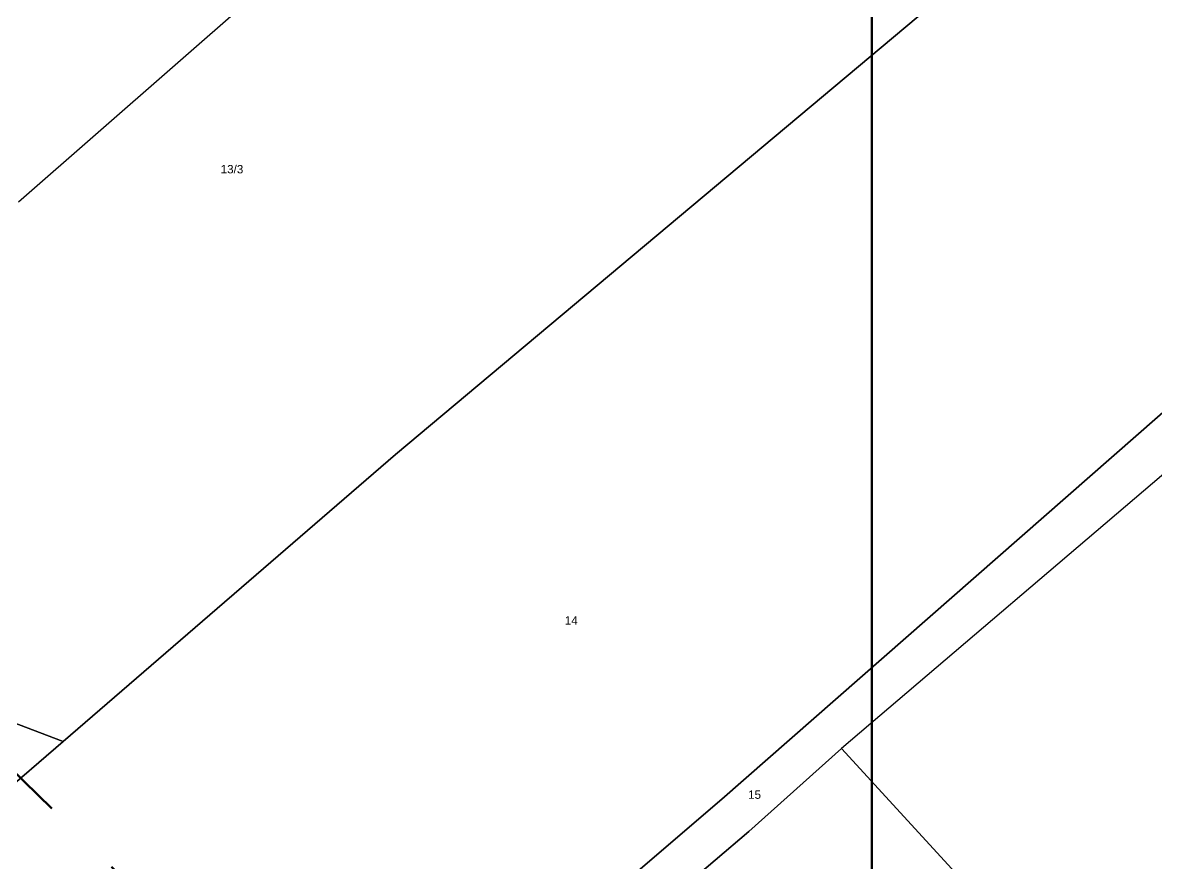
# Model space of a CAD drawing. Header units: metres. Extents: x 7542702 to 7555152, y 5804026 to 5815503.
# Drawn here: x 7546947.3 to 7547083, y 5807295.1 to 5807395.7 of the extents above; entities that cross this region are included whole.
import ezdxf

# ---------------------------------------------------------------- set-up
doc = ezdxf.new("R2010")
doc.units = ezdxf.units.M
doc.linetypes.add('4002', pattern=[2, 1, -1])
doc.layers.add('!trafo', color=6, linetype='4002', lineweight=50)
doc.layers.add('Dzialki', color=165, linetype='Continuous')
doc.styles.get("Standard").update_dxf_attribs({"font": 'arial.ttf'})

msp = doc.modelspace()

# ---------------------------------------------------------------- linework, layer by layer
at = {"layer": '!trafo', "ltscale": 10}
msp.add_lwpolyline([(7546747.54, 5807433.55), (7546707.13, 5807334.94), (7547051.46, 5807071.49), (7547150.64, 5807000.95), (7547259.86, 5806782.01), (7547244.22, 5806581.99), (7547760.47, 5806214.35), (7547791.76, 5806291.46), (7547331.38, 5806646.8), (7547319.09, 5806843.46), (7547208.46, 5807050.19), (7546929.11, 5807322.84)], close=True, dxfattribs=at)
at = {"layer": 'Defpoints', "color": 4, "lineweight": 70}
msp.add_lwpolyline([(7546656.41, 5807461.15), (7547048.92, 5807461.15), (7547048.92, 5807177.75), (7546656.41, 5807177.75)], close=True, dxfattribs=at)
at = {"layer": 'Dzialki'}
for p, q in [((7546946.83, 5807374.25), (7547033.94, 5807450.42)), ((7546991.96, 5807344), (7547073.19, 5807412.12)), ((7547073.19, 5807412.12), (7546991.96, 5807344)), ((7547112.18, 5807374.02), (7547031, 5807302.76)), ((7547031, 5807302.76), (7547112.18, 5807374.02)), ((7547116.65, 5807369.66), (7547045.3, 5807308.82)), ((7546952.19, 5807309.68), (7546991.96, 5807344)), ((7546991.96, 5807344), (7546952.19, 5807309.68)), ((7546928.57, 5807318.65), (7546952.19, 5807309.68)), ((7546952.19, 5807309.68), (7546928.57, 5807318.65)), ((7546913.58, 5807276.36), (7546952.19, 5807309.68)), ((7546952.19, 5807309.68), (7546913.58, 5807276.36)), ((7547034.2, 5807298.91), (7547045.3, 5807308.82)), ((7547045.3, 5807308.82), (7547034.2, 5807298.91)), ((7547045.3, 5807308.82), (7547069.26, 5807282.75)), ((7547031, 5807302.76), (7546952.94, 5807236.18)), ((7546952.94, 5807236.18), (7547031, 5807302.76)), ((7546956.45, 5807232.6), (7547034.2, 5807298.91)), ((7547034.2, 5807298.91), (7546956.45, 5807232.6))]:
    msp.add_line(p, q, dxfattribs=at)

# ---------------------------------------------------------------- texts
for s, p in [('13/3', (7546971.02, 5807377.64)), ('14', (7547012.19, 5807323.65)), ('15', (7547034.12, 5807302.81))]:
    msp.add_text(s, height=1, dxfattribs=at).set_placement(p)

doc.saveas('drawing.dxf')
